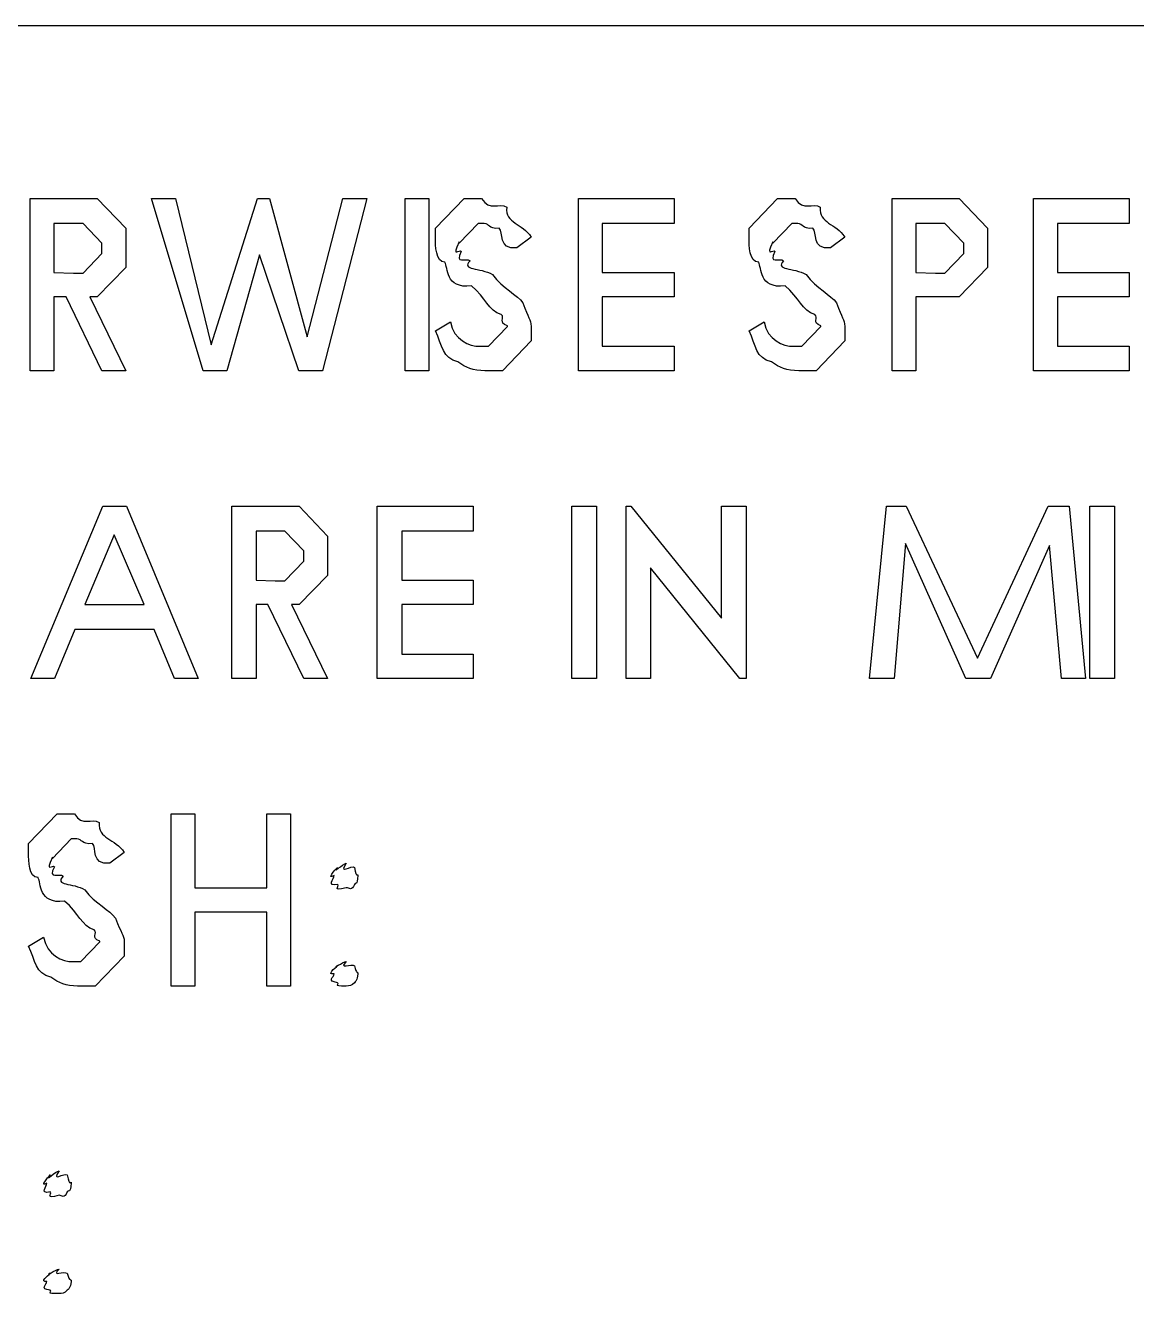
# Model space of a CAD drawing. Header units: millimetres. Extents: x 15 to 415, y 5 to 292.
# Drawn here: x 242.76 to 251.8, y 54.92 to 65.23 of the extents above; entities that cross this region are included whole.
import ezdxf

# ---------------------------------------------------------------- set-up
doc = ezdxf.new("R2010")
doc.units = ezdxf.units.MM
doc.layers.get('0').update_dxf_attribs({"linetype": 'CONTINUOUS'})

msp = doc.modelspace()

# ---------------------------------------------------------------- linework, layer by layer
at = {"color": 254}
msp.add_line((229.975, 65.2279), (409.998, 65.2279), dxfattribs=at)
at = {"color": 0}
for p, q in [((242.802, 63.821), (243.05, 63.821)), ((242.802, 62.4209), (242.802, 63.821)), ((243.05, 63.821), (243.348, 63.821)), ((243.348, 63.821), (243.579, 63.5787)), ((243.79, 63.821), (243.983, 63.821)), ((244.209, 62.4209), (243.79, 63.821)), ((243.983, 63.821), (244.275, 62.6304)), ((244.275, 62.6304), (244.65, 63.821)), ((244.65, 63.821), (244.749, 63.821)), ((244.749, 63.821), (245.053, 62.6967)), ((245.053, 62.6967), (245.345, 63.821)), ((245.538, 63.821), (245.179, 62.4209)), ((245.345, 63.821), (245.538, 63.821)), ((245.85, 63.821), (246.043, 63.821)), ((245.85, 62.4209), (245.85, 63.821)), ((246.043, 63.821), (246.043, 62.4209)), ((246.097, 63.5787), (246.329, 63.821)), ((246.329, 63.821), (246.472, 63.821)), ((247.259, 63.821), (248.036, 63.821)), ((247.259, 62.4209), (247.259, 63.821)), ((248.036, 63.821), (248.036, 63.6171)), ((248.646, 63.5787), (248.878, 63.821)), ((248.878, 63.821), (249.021, 63.821)), ((249.808, 63.821), (250.056, 63.821)), ((249.808, 62.4209), (249.808, 63.821)), ((250.056, 63.821), (250.354, 63.821)), ((250.354, 63.821), (250.585, 63.5787)), ((250.959, 63.821), (251.736, 63.821)), ((250.959, 62.4209), (250.959, 63.821)), ((251.736, 63.821), (251.736, 63.6171)), ((242.995, 63.6171), (242.995, 63.2202)), ((243.16, 63.6171), (242.995, 63.6171)), ((243.232, 63.6171), (243.16, 63.6171)), ((243.386, 63.4573), (243.232, 63.6171)), ((246.444, 63.6171), (246.29, 63.4573)), ((246.494, 63.6171), (246.444, 63.6171)), ((248.036, 63.6171), (247.452, 63.6171)), ((247.452, 63.6171), (247.452, 63.2202)), ((248.994, 63.6171), (248.839, 63.4573)), ((249.043, 63.6171), (248.994, 63.6171)), ((250.001, 63.6171), (250.001, 63.2202)), ((250.166, 63.6171), (250.001, 63.6171)), ((250.238, 63.6171), (250.166, 63.6171)), ((250.392, 63.4573), (250.238, 63.6171)), ((251.736, 63.6171), (251.152, 63.6171)), ((251.152, 63.6171), (251.152, 63.2202)), ((243.579, 63.5787), (243.579, 63.4242)), ((246.097, 63.5071), (246.097, 63.5787)), ((246.874, 63.5071), (246.759, 63.4189)), ((248.646, 63.5071), (248.646, 63.5787)), ((249.423, 63.5071), (249.308, 63.4189)), ((250.585, 63.5787), (250.585, 63.4189)), ((243.386, 63.4242), (243.386, 63.4573)), ((243.386, 63.3748), (243.386, 63.4242)), ((243.579, 63.4242), (243.579, 63.2587)), ((246.29, 63.4573), (246.29, 63.4683)), ((248.839, 63.4573), (248.839, 63.4683)), ((250.392, 63.4189), (250.392, 63.4573)), ((250.392, 63.3748), (250.392, 63.4189)), ((250.585, 63.4189), (250.585, 63.2587)), ((243.232, 63.2146), (243.386, 63.3748)), ((244.667, 63.3635), (244.402, 62.4209)), ((244.986, 62.4209), (244.667, 63.3635)), ((250.238, 63.2146), (250.392, 63.3748)), ((242.995, 63.2202), (243.155, 63.2146)), ((243.155, 63.2146), (243.232, 63.2146)), ((243.579, 63.2587), (243.348, 63.022)), ((247.452, 63.2202), (248.036, 63.2202)), ((248.036, 63.2202), (248.036, 63.022)), ((250.001, 63.2202), (250.161, 63.2146)), ((250.161, 63.2146), (250.238, 63.2146)), ((250.585, 63.2587), (250.354, 63.022)), ((251.152, 63.2202), (251.736, 63.2202)), ((251.736, 63.2202), (251.736, 63.022)), ((243.094, 63.022), (242.995, 63.022)), ((242.995, 63.022), (242.995, 62.4209)), ((243.386, 62.4209), (243.094, 63.022)), ((243.348, 63.022), (243.287, 63.022)), ((243.287, 63.022), (243.579, 62.4209)), ((248.036, 63.022), (247.452, 63.022)), ((247.452, 63.022), (247.452, 62.6195)), ((250.083, 63.022), (250.001, 63.022)), ((250.001, 63.022), (250.001, 62.4209)), ((250.354, 63.022), (250.083, 63.022)), ((251.736, 63.022), (251.152, 63.022)), ((251.152, 63.022), (251.152, 62.6195)), ((246.097, 62.7461), (246.218, 62.8177)), ((246.527, 62.6195), (246.681, 62.7793)), ((246.681, 62.7793), (246.681, 62.7849)), ((246.874, 62.7793), (246.874, 62.6636)), ((248.646, 62.7461), (248.768, 62.8177)), ((249.076, 62.6195), (249.23, 62.7793)), ((249.23, 62.7793), (249.23, 62.7849)), ((249.423, 62.7793), (249.423, 62.6636)), ((246.097, 62.7461), (246.097, 62.7461)), ((248.646, 62.7461), (248.646, 62.7461)), ((246.461, 62.6195), (246.527, 62.6195)), ((246.874, 62.6636), (246.643, 62.4209)), ((247.452, 62.6195), (248.036, 62.6195)), ((248.036, 62.6195), (248.036, 62.4209)), ((249.01, 62.6195), (249.076, 62.6195)), ((249.423, 62.6636), (249.192, 62.4209)), ((251.152, 62.6195), (251.736, 62.6195)), ((251.736, 62.6195), (251.736, 62.4209)), ((242.995, 62.4209), (242.802, 62.4209)), ((243.579, 62.4209), (243.386, 62.4209)), ((244.402, 62.4209), (244.209, 62.4209)), ((245.179, 62.4209), (244.986, 62.4209)), ((246.043, 62.4209), (245.85, 62.4209)), ((246.643, 62.4209), (246.499, 62.4209)), ((248.036, 62.4209), (247.259, 62.4209)), ((249.192, 62.4209), (249.049, 62.4209)), ((250.001, 62.4209), (249.808, 62.4209)), ((251.736, 62.4209), (250.959, 62.4209)), ((242.807, 59.92), (243.392, 61.3198)), ((243.392, 61.3198), (243.585, 61.3198)), ((243.585, 61.3198), (244.169, 59.92)), ((244.442, 61.3198), (244.69, 61.3198)), ((244.442, 59.92), (244.442, 61.3198)), ((244.69, 61.3198), (244.988, 61.3198)), ((244.988, 61.3198), (245.219, 61.0775)), ((245.624, 61.3198), (246.402, 61.3198)), ((245.624, 59.92), (245.624, 61.3198)), ((246.402, 61.3198), (246.402, 61.1159)), ((247.206, 61.3198), (247.405, 61.3198)), ((247.206, 59.92), (247.206, 61.3198)), ((247.405, 61.3198), (247.405, 59.92)), ((247.646, 59.92), (247.646, 61.3198)), ((247.646, 61.3198), (247.685, 61.3198)), ((247.685, 61.3198), (248.423, 60.4104)), ((248.423, 60.4104), (248.423, 61.3198)), ((248.423, 61.3198), (248.622, 61.3198)), ((248.622, 61.3198), (248.622, 59.92)), ((249.626, 59.92), (249.764, 61.3198)), ((249.764, 61.3198), (249.924, 61.3198)), ((249.924, 61.3198), (250.503, 60.0851)), ((250.503, 60.0851), (251.076, 61.3198)), ((251.076, 61.3198), (251.247, 61.3198)), ((251.247, 61.3198), (251.379, 59.92)), ((251.416, 61.3198), (251.615, 61.3198)), ((251.416, 59.92), (251.416, 61.3198)), ((251.615, 61.3198), (251.615, 59.92)), ((243.485, 61.0884), (243.248, 60.5208)), ((243.728, 60.5208), (243.485, 61.0884)), ((244.64, 61.1159), (244.64, 60.7191)), ((244.8, 61.1159), (244.64, 61.1159)), ((244.872, 61.1159), (244.8, 61.1159)), ((245.026, 60.9561), (244.872, 61.1159)), ((245.219, 61.0775), (245.219, 60.923)), ((246.402, 61.1159), (245.823, 61.1159)), ((245.823, 61.1159), (245.823, 60.7191)), ((245.026, 60.923), (245.026, 60.9561)), ((245.026, 60.8736), (245.026, 60.923)), ((245.219, 60.923), (245.219, 60.7579)), ((249.918, 61.0168), (249.825, 59.92)), ((250.409, 59.92), (249.918, 61.0168)), ((251.087, 61.0002), (250.607, 59.92)), ((251.186, 59.92), (251.087, 61.0002)), ((244.872, 60.7138), (245.026, 60.8736)), ((248.572, 59.92), (247.844, 60.8182)), ((247.844, 60.8182), (247.844, 59.92)), ((244.64, 60.7191), (244.795, 60.7138)), ((244.795, 60.7138), (244.872, 60.7138)), ((245.219, 60.7579), (244.988, 60.5208)), ((245.823, 60.7191), (246.402, 60.7191)), ((246.402, 60.7191), (246.402, 60.5208)), ((243.248, 60.5208), (243.728, 60.5208)), ((244.734, 60.5208), (244.64, 60.5208)), ((244.64, 60.5208), (244.64, 59.92)), ((245.026, 59.92), (244.734, 60.5208)), ((244.988, 60.5208), (244.927, 60.5208)), ((244.927, 60.5208), (245.219, 59.92)), ((246.402, 60.5208), (245.823, 60.5208)), ((245.823, 60.5208), (245.823, 60.1183)), ((243.166, 60.3169), (243, 59.92)), ((243.811, 60.3169), (243.166, 60.3169)), ((243.976, 59.92), (243.811, 60.3169)), ((245.823, 60.1183), (246.402, 60.1183)), ((246.402, 60.1183), (246.402, 59.92)), ((243, 59.92), (242.807, 59.92)), ((244.169, 59.92), (243.976, 59.92)), ((244.64, 59.92), (244.442, 59.92)), ((245.219, 59.92), (245.026, 59.92)), ((246.402, 59.92), (245.624, 59.92)), ((247.405, 59.92), (247.206, 59.92)), ((247.844, 59.92), (247.646, 59.92)), ((248.622, 59.92), (248.572, 59.92)), ((249.825, 59.92), (249.626, 59.92)), ((250.607, 59.92), (250.409, 59.92)), ((251.379, 59.92), (251.186, 59.92)), ((251.615, 59.92), (251.416, 59.92)), ((242.79, 58.5777), (243.021, 58.82)), ((243.021, 58.82), (243.164, 58.82)), ((243.949, 58.82), (244.142, 58.82)), ((243.949, 57.4202), (243.949, 58.82)), ((244.142, 58.82), (244.142, 58.2193)), ((244.726, 58.2193), (244.726, 58.82)), ((244.726, 58.82), (244.919, 58.82)), ((244.919, 58.82), (244.919, 57.4202)), ((242.79, 58.5061), (242.79, 58.5777)), ((243.137, 58.6161), (242.983, 58.4563)), ((243.181, 58.6161), (243.137, 58.6161)), ((242.983, 58.4563), (242.983, 58.4673)), ((243.567, 58.5061), (243.451, 58.4179)), ((245.372, 58.4179), (245.372, 58.4179)), ((244.142, 58.2193), (244.726, 58.2193)), ((244.726, 58.021), (244.142, 58.021)), ((244.142, 58.021), (244.142, 57.4202)), ((244.726, 57.4202), (244.726, 58.021)), ((242.79, 57.7455), (242.911, 57.8171)), ((242.79, 57.7455), (242.79, 57.7455)), ((243.214, 57.6185), (243.368, 57.7783)), ((243.368, 57.7783), (243.368, 57.7839)), ((243.567, 57.7783), (243.567, 57.6626)), ((243.567, 57.6626), (243.33, 57.4202)), ((243.154, 57.6185), (243.214, 57.6185)), ((245.372, 57.6185), (245.372, 57.6185)), ((243.33, 57.4202), (243.187, 57.4202)), ((244.142, 57.4202), (243.949, 57.4202)), ((244.919, 57.4202), (244.726, 57.4202)), ((243.038, 55.9181), (243.038, 55.9181)), ((243.038, 55.1187), (243.038, 55.1187))]:
    msp.add_line(p, q, dxfattribs=at)
for points in [[(246.472, 63.821), (246.538, 63.7067), (246.612, 63.7963), (246.676, 63.7494)], [(249.021, 63.821), (249.087, 63.7067), (249.162, 63.7963), (249.225, 63.7494)], [(246.676, 63.7494), (246.662, 63.6143), (246.804, 63.6242), (246.874, 63.5071)], [(249.225, 63.7494), (249.211, 63.6143), (249.353, 63.6242), (249.423, 63.5071)], [(246.615, 63.5787), (246.523, 63.5702), (246.538, 63.6171), (246.494, 63.6171)], [(249.164, 63.5787), (249.072, 63.5702), (249.087, 63.6171), (249.043, 63.6171)], [(246.174, 63.3028), (246.097, 63.3056), (246.097, 63.4326), (246.097, 63.5071)], [(246.759, 63.4189), (246.6, 63.4023), (246.655, 63.5522), (246.615, 63.5787)], [(248.724, 63.3028), (248.646, 63.3056), (248.646, 63.4326), (248.646, 63.5071)], [(249.308, 63.4189), (249.149, 63.4023), (249.204, 63.5522), (249.164, 63.5787)], [(246.29, 63.4683), (246.225, 63.3278), (246.295, 63.416), (246.306, 63.391)], [(248.839, 63.4683), (248.775, 63.3278), (248.845, 63.416), (248.856, 63.391)], [(246.389, 63.1102), (246.174, 63.0851), (246.199, 63.2615), (246.174, 63.3028)], [(246.306, 63.391), (246.251, 63.2809), (246.345, 63.343), (246.378, 63.3141)], [(246.378, 63.3141), (246.302, 63.2368), (246.457, 63.2615), (246.56, 63.2037)], [(248.938, 63.1102), (248.724, 63.0851), (248.748, 63.2615), (248.724, 63.3028)], [(248.856, 63.391), (248.801, 63.2809), (248.894, 63.343), (248.927, 63.3141)], [(248.927, 63.3141), (248.852, 63.2368), (249.006, 63.2615), (249.109, 63.2037)], [(246.56, 63.2037), (246.644, 63.0894), (246.764, 63.0382), (246.808, 62.9722)], [(249.109, 63.2037), (249.193, 63.0894), (249.313, 63.0382), (249.357, 62.9722)], [(246.632, 62.8784), (246.527, 62.9059), (246.506, 63.0178), (246.389, 63.1102)], [(249.181, 62.8784), (249.076, 62.9059), (249.055, 63.0178), (248.938, 63.1102)], [(246.681, 62.7849), (246.604, 62.8138), (246.665, 62.8481), (246.632, 62.8784)], [(246.808, 62.9722), (246.849, 62.8428), (246.874, 62.8456), (246.874, 62.7793)], [(249.23, 62.7849), (249.154, 62.8138), (249.214, 62.8481), (249.181, 62.8784)], [(249.357, 62.9722), (249.399, 62.8428), (249.423, 62.8456), (249.423, 62.7793)], [(246.218, 62.8177), (246.247, 62.6703), (246.368, 62.6195), (246.461, 62.6195)], [(248.768, 62.8177), (248.797, 62.6703), (248.918, 62.6195), (249.01, 62.6195)], [(246.279, 62.4928), (246.152, 62.5203), (246.152, 62.6276), (246.097, 62.7461)], [(248.828, 62.4928), (248.701, 62.5203), (248.701, 62.6276), (248.646, 62.7461)], [(246.499, 62.4209), (246.402, 62.4209), (246.345, 62.4445), (246.279, 62.4928)], [(249.049, 62.4209), (248.951, 62.4209), (248.894, 62.4445), (248.828, 62.4928)], [(243.164, 58.82), (243.227, 58.7058), (243.3, 58.7954), (243.363, 58.7484)], [(243.363, 58.7484), (243.352, 58.6133), (243.493, 58.6232), (243.567, 58.5061)], [(243.308, 58.5777), (243.216, 58.5692), (243.228, 58.6161), (243.181, 58.6161)], [(243.451, 58.4179), (243.292, 58.4013), (243.348, 58.5516), (243.308, 58.5777)], [(242.867, 58.3022), (242.79, 58.3046), (242.79, 58.4316), (242.79, 58.5061)], [(242.983, 58.4673), (242.918, 58.3269), (242.988, 58.4151), (242.999, 58.3904)], [(242.999, 58.3904), (242.944, 58.2799), (243.038, 58.342), (243.071, 58.3131)], [(245.273, 58.3188), (245.208, 58.2799), (245.281, 58.3653), (245.301, 58.3847)], [(245.301, 58.3847), (245.248, 58.3198), (245.346, 58.4179), (245.372, 58.4179)], [(245.372, 58.4179), (245.301, 58.3198), (245.419, 58.4069), (245.438, 58.3847)], [(245.438, 58.3847), (245.455, 58.2799), (245.466, 58.3434), (245.466, 58.3188)], [(243.082, 58.1092), (242.867, 58.0842), (242.892, 58.2605), (242.867, 58.3022)], [(243.071, 58.3131), (242.995, 58.2359), (243.148, 58.2605), (243.247, 58.2027)], [(245.301, 58.2468), (245.208, 58.2277), (245.273, 58.2923), (245.273, 58.3188)], [(245.372, 58.2193), (245.248, 58.1875), (245.322, 58.2277), (245.301, 58.2468)], [(245.438, 58.2468), (245.418, 58.1875), (245.397, 58.2193), (245.372, 58.2193)], [(245.466, 58.3188), (245.455, 58.2277), (245.456, 58.269), (245.438, 58.2468)], [(243.247, 58.2027), (243.333, 58.0884), (243.451, 58.0376), (243.495, 57.9713)], [(243.324, 57.8778), (243.219, 57.9053), (243.199, 58.0168), (243.082, 58.1092)], [(243.495, 57.9713), (243.542, 57.8418), (243.567, 57.8446), (243.567, 57.7783)], [(243.368, 57.7839), (243.292, 57.8129), (243.353, 57.8474), (243.324, 57.8778)], [(242.971, 57.4918), (242.845, 57.5194), (242.845, 57.627), (242.79, 57.7455)], [(242.911, 57.8171), (242.94, 57.6696), (243.061, 57.6185), (243.154, 57.6185)], [(245.273, 57.5194), (245.208, 57.5109), (245.281, 57.5663), (245.301, 57.5853)], [(245.301, 57.4477), (245.208, 57.4601), (245.273, 57.4933), (245.273, 57.5194)], [(245.301, 57.5853), (245.248, 57.5525), (245.346, 57.6185), (245.372, 57.6185)], [(245.372, 57.6185), (245.301, 57.5525), (245.419, 57.6076), (245.438, 57.5853)], [(245.438, 57.5853), (245.455, 57.5109), (245.466, 57.5441), (245.466, 57.5194)], [(245.466, 57.5194), (245.455, 57.4601), (245.456, 57.4696), (245.438, 57.4477)], [(243.187, 57.4202), (243.094, 57.4202), (243.038, 57.4435), (242.971, 57.4918)], [(245.372, 57.4202), (245.248, 57.4202), (245.322, 57.4283), (245.301, 57.4477)], [(245.438, 57.4477), (245.418, 57.4202), (245.397, 57.4202), (245.372, 57.4202)], [(242.939, 55.819), (242.874, 55.7802), (242.947, 55.8655), (242.966, 55.8849)], [(242.966, 55.8849), (242.914, 55.82), (243.012, 55.9181), (243.038, 55.9181)], [(243.038, 55.9181), (242.966, 55.82), (243.085, 55.9072), (243.104, 55.8849)], [(243.104, 55.8849), (243.123, 55.7802), (243.137, 55.8437), (243.137, 55.819)], [(242.966, 55.747), (242.874, 55.728), (242.939, 55.7925), (242.939, 55.819)], [(243.137, 55.819), (243.123, 55.728), (243.126, 55.7692), (243.104, 55.747)], [(243.038, 55.7195), (242.914, 55.6877), (242.988, 55.728), (242.966, 55.747)], [(243.104, 55.747), (243.083, 55.6877), (243.062, 55.7195), (243.038, 55.7195)], [(242.939, 55.0196), (242.874, 55.0115), (242.947, 55.0665), (242.966, 55.0855)], [(242.966, 55.0855), (242.914, 55.0527), (243.012, 55.1187), (243.038, 55.1187)], [(243.038, 55.1187), (242.966, 55.0527), (243.085, 55.1078), (243.104, 55.0855)], [(243.104, 55.0855), (243.123, 55.0115), (243.137, 55.0443), (243.137, 55.0196)], [(242.966, 54.948), (242.874, 54.9603), (242.939, 54.9935), (242.939, 55.0196)], [(243.038, 54.9204), (242.914, 54.9204), (242.988, 54.9286), (242.966, 54.948)], [(243.104, 54.948), (243.083, 54.9204), (243.062, 54.9204), (243.038, 54.9204)], [(243.137, 55.0196), (243.123, 54.9603), (243.126, 54.9698), (243.104, 54.948)]]:
    msp.add_open_spline(points, degree=3, dxfattribs=at)

doc.saveas('drawing.dxf')
